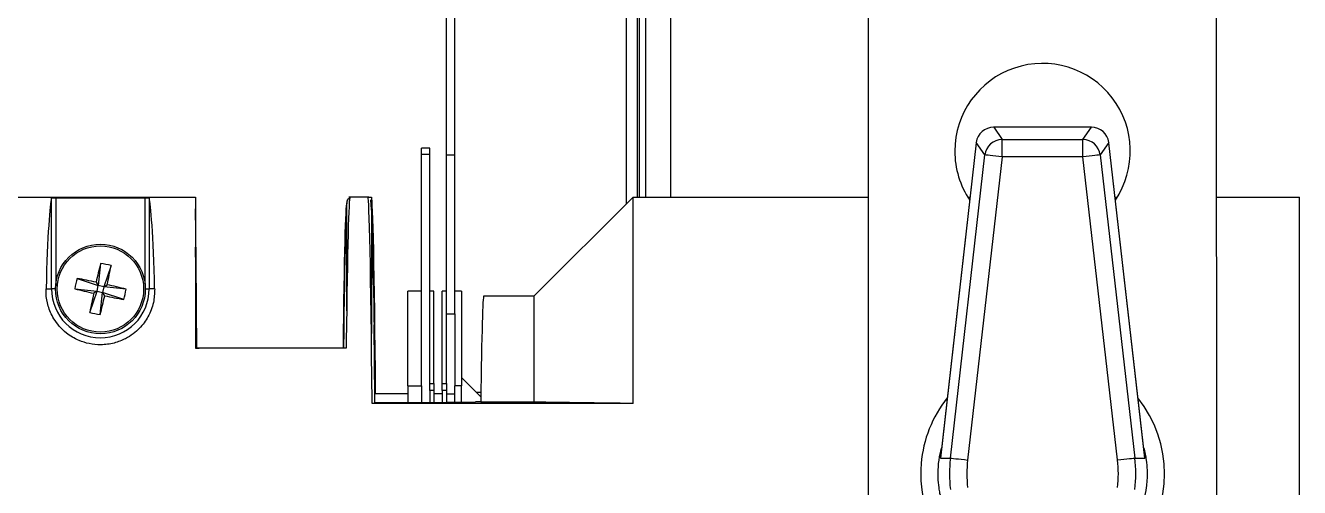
# Model space of a CAD drawing. Extents: x 12.3 to 108.7, y 1.1 to 80.4.
# Drawn here: x 72.601 to 77.173, y 34.219 to 35.878 of the extents above; entities that cross this region are included whole.
import ezdxf

# ---------------------------------------------------------------- set-up
doc = ezdxf.new("R2010")
doc.units = 0
doc.header["$MEASUREMENT"] = 0
doc.layers.add('OBJECT', color=7, linetype='CONTINUOUS')

msp = doc.modelspace()

# ---------------------------------------------------------------- linework, layer by layer
at = {"layer": 'OBJECT'}
for p, q in [((74.7551, 40.9468), (74.7561, 35.2366)), ((74.7951, 40.9468), (74.7961, 35.262)), ((74.8251, 40.8568), (74.8261, 35.262)), ((74.9151, 40.8568), (74.9161, 35.262)), ((74.8049, 35.262), (74.804, 40.5028)), ((75.6267, 31.8433), (75.6252, 40.1959)), ((76.8767, 31.8435), (76.8752, 40.1961)), ((74.1112, 35.4136), (74.1112, 36.1996)), ((74.1412, 35.4136), (74.1412, 36.1996)), ((76.427, 35.5128), (76.075, 35.5128)), ((76.4263, 35.5126), (76.0757, 35.5125)), ((76.0757, 35.5125), (76.1059, 35.4688)), ((76.3961, 35.4689), (76.4263, 35.5126)), ((76.0131, 35.4565), (75.8844, 34.3249)), ((76.013, 35.4565), (75.8855, 34.3363)), ((76.013, 35.4565), (76.0131, 35.4565)), ((76.0133, 35.4588), (76.0133, 35.458)), ((76.044, 35.4136), (76.0133, 35.458)), ((76.1059, 35.4688), (76.3961, 35.4689)), ((76.4888, 35.4581), (76.4581, 35.4137)), ((76.4888, 35.4581), (76.4888, 35.4589)), ((76.6181, 34.325), (76.489, 35.4566)), ((76.489, 35.4566), (76.4891, 35.4566)), ((76.6169, 34.3364), (76.4891, 35.4566)), ((74.0514, 35.4373), (74.0214, 35.4373)), ((74.0214, 35.4164), (74.0214, 35.4373)), ((74.0214, 35.4164), (74.0514, 35.4164)), ((74.0214, 34.712), (74.0214, 35.4164)), ((74.0514, 35.4164), (74.0514, 35.4373)), ((74.0514, 34.712), (74.0514, 35.4164)), ((74.1112, 35.4136), (74.1412, 35.4136)), ((74.1112, 34.8427), (74.1112, 35.4136)), ((74.1412, 34.8427), (74.1412, 35.4136)), ((75.9201, 34.3249), (76.044, 35.4136)), ((76.1059, 35.4065), (75.9821, 34.3179)), ((76.3962, 35.4066), (76.1059, 35.4065)), ((76.5204, 34.318), (76.3962, 35.4066)), ((76.4581, 35.4137), (76.5823, 34.325)), ((68.9517, 35.262), (73.2105, 35.262)), ((72.694, 34.932), (72.694, 35.2585)), ((72.7089, 35.2592), (73.0295, 35.2592)), ((72.7089, 35.2592), (72.7089, 34.9439)), ((73.0295, 34.9503), (73.0295, 35.2592)), ((73.0445, 35.2585), (73.0445, 34.932)), ((73.2105, 35.262), (73.2105, 34.719)), ((73.8291, 35.262), (73.7655, 35.262)), ((73.8315, 35.2617), (73.8423, 35.2617)), ((74.4265, 34.907), (74.7815, 35.262)), ((74.7815, 34.5211), (74.7815, 35.262)), ((74.7815, 35.262), (75.6261, 35.262)), ((75.9827, 35.262), (75.9908, 35.262)), ((76.5113, 35.262), (76.5194, 35.262)), ((76.8761, 35.262), (77.1734, 35.262)), ((77.1734, 33.8603), (77.1734, 35.262)), ((73.7535, 34.8533), (73.7535, 35.2417)), ((73.7536, 35.2417), (73.7535, 35.2417)), ((73.8421, 35.2417), (73.841, 35.2417)), ((73.8421, 35.2417), (73.8421, 34.7723)), ((73.2108, 35.0819), (73.2108, 35.0819)), ((72.8703, 35.0241), (72.8617, 34.9442)), ((72.9075, 35.0159), (72.8817, 34.9398)), ((72.7856, 34.97), (72.8617, 34.9442)), ((72.854, 34.9563), (72.8617, 34.9442)), ((72.8573, 34.9242), (72.8617, 34.9442)), ((72.8817, 34.9398), (72.8617, 34.9442)), ((72.8817, 34.9398), (72.8773, 34.9198)), ((72.8817, 34.9398), (72.8938, 34.9475)), ((72.9616, 34.9312), (72.8817, 34.9398)), ((73.8495, 34.9524), (73.8494, 34.954)), ((73.8495, 34.9473), (73.8495, 34.9524)), ((72.6742, 34.932), (72.694, 34.932)), ((72.7085, 34.932), (72.694, 34.932)), ((72.7774, 34.9328), (72.8573, 34.9242)), ((72.8316, 34.8481), (72.8573, 34.9242)), ((72.8573, 34.9242), (72.8452, 34.9165)), ((72.8573, 34.9242), (72.8773, 34.9198)), ((72.8687, 34.8399), (72.8773, 34.9198)), ((72.885, 34.9077), (72.8773, 34.9198)), ((72.9534, 34.8941), (72.8773, 34.9198)), ((73.0305, 34.932), (73.0445, 34.932)), ((73.0642, 34.932), (73.0445, 34.932)), ((74.0214, 34.9246), (73.9734, 34.9246)), ((73.9734, 34.5841), (73.9734, 34.9246)), ((74.0663, 34.9246), (74.0514, 34.9246)), ((74.0663, 34.593), (74.0663, 34.9246)), ((74.1112, 34.9246), (74.0963, 34.9246)), ((74.0963, 34.593), (74.0963, 34.9246)), ((74.1652, 34.9246), (74.1412, 34.9246)), ((74.1652, 34.9246), (74.1652, 34.5841)), ((74.2455, 34.907), (74.4265, 34.907)), ((74.4265, 34.526), (74.4265, 34.907)), ((73.8515, 34.8056), (73.8516, 34.8037)), ((74.1112, 34.593), (74.1112, 34.8427)), ((74.1112, 34.8427), (74.1412, 34.8427)), ((74.1412, 34.8427), (74.1412, 34.5841)), ((73.2243, 34.7191), (73.2105, 34.719)), ((73.2105, 34.719), (73.2243, 34.7191)), ((73.7518, 34.7191), (73.2243, 34.7191)), ((74.0214, 34.5841), (74.0214, 34.712)), ((74.0514, 34.593), (74.0514, 34.712)), ((73.9734, 34.5841), (74.0214, 34.5841)), ((73.9734, 34.5841), (73.9734, 34.5243)), ((74.0214, 34.5841), (74.0214, 34.5243)), ((74.0514, 34.593), (74.0663, 34.593)), ((74.0514, 34.5674), (74.0514, 34.593)), ((74.0663, 34.593), (74.0663, 34.5674)), ((74.0963, 34.593), (74.1112, 34.593)), ((74.0963, 34.5674), (74.0963, 34.593)), ((74.1112, 34.593), (74.1112, 34.5674)), ((74.1652, 34.5841), (74.1412, 34.5841)), ((74.1412, 34.526), (74.1412, 34.5841)), ((74.2349, 34.5449), (74.1652, 34.6146)), ((74.1652, 34.526), (74.1652, 34.5841)), ((73.8545, 34.5243), (73.8545, 34.5568)), ((73.8545, 34.5568), (73.9734, 34.5568)), ((74.0663, 34.5674), (74.0514, 34.5674)), ((74.0514, 34.5674), (74.0514, 34.5243)), ((74.0663, 34.5674), (74.0663, 34.5243)), ((74.0663, 34.5568), (74.0963, 34.5568)), ((74.1112, 34.5674), (74.0963, 34.5674)), ((74.0963, 34.5674), (74.0963, 34.5243)), ((74.1112, 34.5674), (74.1112, 34.5243)), ((74.1112, 34.556), (74.1412, 34.556)), ((74.1134, 34.5243), (74.1152, 34.526)), ((74.1152, 34.526), (74.2155, 34.526)), ((74.2155, 34.526), (74.2155, 34.5263)), ((74.2349, 34.5263), (74.2155, 34.5263)), ((74.2351, 34.5608), (74.2189, 34.5608)), ((74.4265, 34.526), (74.2346, 34.526)), ((74.7815, 34.5211), (73.8447, 34.5211)), ((73.8546, 34.5243), (74.1134, 34.5243)), ((75.8844, 34.3249), (75.9201, 34.3249)), ((76.5823, 34.325), (76.6181, 34.325))]:
    msp.add_line(p, q, dxfattribs=at)
at = {"layer": 'OBJECT', "flags": 128}
for points in [[(76.1059, 35.4065), (76.1059, 35.4181), (76.1059, 35.4292), (76.1059, 35.4395), (76.1059, 35.4488), (76.1059, 35.4565), (76.1059, 35.4626), (76.1059, 35.4667), (76.1059, 35.4688)], [(76.3962, 35.4066), (76.3962, 35.4181), (76.3962, 35.4292), (76.3962, 35.4396), (76.3962, 35.4488), (76.3962, 35.4566), (76.3961, 35.4626), (76.3961, 35.4668), (76.3961, 35.4689)], [(76.1059, 35.4065), (76.0943, 35.4079), (76.0832, 35.4091), (76.0728, 35.4103), (76.0636, 35.4114), (76.0558, 35.4122), (76.0499, 35.4129), (76.0459, 35.4134), (76.044, 35.4136)], [(76.4581, 35.4137), (76.4562, 35.4134), (76.4522, 35.413), (76.4462, 35.4123), (76.4385, 35.4114), (76.4293, 35.4104), (76.4189, 35.4092), (76.4077, 35.4079), (76.3962, 35.4066)], [(75.9201, 34.3249), (75.922, 34.3247), (75.926, 34.3243), (75.932, 34.3236), (75.9397, 34.3227), (75.9489, 34.3216), (75.9593, 34.3205), (75.9705, 34.3192), (75.9821, 34.3179)], [(76.5204, 34.318), (76.532, 34.3193), (76.5431, 34.3206), (76.5535, 34.3217), (76.5627, 34.3228), (76.5705, 34.3237), (76.5764, 34.3244), (76.5804, 34.3248), (76.5823, 34.325)]]:
    msp.add_lwpolyline(points, dxfattribs=at)
at = {"layer": 'OBJECT'}
for radius in [0.161, 0.1549]:
    msp.add_circle((72.8695, 34.932), radius, dxfattribs=at)
for centre, radius, start, end in [((76.251, 35.427), 0.315, 326.1069, 180.0098), ((76.1063, 35.4061), 0.0627, 90.3187, 173.1129), ((76.3958, 35.4061), 0.0627, 6.9068, 89.701), ((76.251, 35.427), 0.315, 180.0098, 213.9127), ((73.7735, 35.2417), 0.02, 116.2154, 150.7711), ((73.7655, 35.252), 0.01, 90, 113.9894), ((73.7655, 35.252), 0.01, 89.9929, 113.9904), ((73.8291, 35.252), 0.01, 66.0106, 90), ((73.8291, 35.252), 0.01, 66.0096, 90.0073), ((73.7735, 35.2417), 0.02, 150.7703, 180.0089), ((75.5519, 34.3435), 2.7666, 165.7586, 167.203), ((72.8037, 34.6332), 0.3965, 74.827, 80.3272), ((70.1877, 35.5251), 2.7671, 347.9514, 349.3955), ((73.1683, 34.8662), 0.3965, 164.8271, 170.3272), ((72.2762, 32.2491), 2.7682, 77.9516, 79.3951), ((72.281, 32.2495), 2.7667, 75.7587, 77.2029), ((72.8692, 34.932), 0.1753, 180, 0), ((73.4584, 37.6159), 2.7681, 255.759, 257.2026), ((75.5525, 34.3387), 2.7682, 167.9516, 169.3951), ((70.187, 35.5206), 2.7667, 345.7587, 347.2029), ((73.4626, 37.6139), 2.7671, 257.9514, 259.3955), ((72.5708, 34.9978), 0.3965, 344.8263, 350.3275), ((72.9353, 35.2308), 0.3965, 254.8264, 260.3274), ((76.2512, 34.2685), 0.4375, 141.5095, 175.195), ((76.2512, 34.2685), 0.4375, 321.5095, 38.5101), ((76.2512, 34.2685), 0.4375, 175.195, 218.5101)]:
    msp.add_arc(centre, radius, start, end, dxfattribs=at)
for centre, major_axis, ratio, start_param, end_param in [((76.0757, 35.4503), (0.0606, -0.017), 0.988785, 1.841761, 3.2937), ((76.4264, 35.4503), (0.0606, 0.017), 0.988785, 6.131077, 7.583017), ((76.0136, 35.4565), (0.00086, 0.0075), 0.069473, 1.372627, 1.57875), ((76.4884, 35.4566), (-0.00086, 0.0075), 0.069473, 4.704435, 4.910558), ((72.6963, 32.677), (0, 2.585), 0.017455, 0.052147, 0.510827), ((73.0421, 32.677), (0, 2.585), 0.017455, 5.772358, 6.231039), ((73.7656, 32.677), (0, 2.585), 0.008693, 0.003884, 0.643949), ((73.829, 32.677), (0, 2.585), 0.008693, 5.511011, 6.279302), ((73.8423, 35.2417), (0, 0.02), 0.008727, 6.26759, 7.853982), ((73.8419, 32.677), (0, 2.585), 0.008727, 5.526634, 6.26759), ((73.2085, 32.677), (0, 2.585), 0.004363, 5.625603, 6.102674), ((73.7538, 32.677), (0, 2.565), 0.008727, 0.015595, 0.649934), ((73.7556, 32.677), (0, 2.575), 0.008727, 0.003884, 0.655026), ((73.839, 32.677), (0, 2.575), 0.008727, 5.795958, 6.279302), ((73.2085, 32.677), (0, 2.465), 0.004363, 5.688623, 6.061953), ((73.2085, 32.677), (0, 2.4645), 0.004363, 5.694171, 6.062857), ((74.2455, 32.677), (0, 2.23), 0.008727, 0, 0.593234), ((73.839, 32.677), (0, 2.575), 0.008727, 5.510707, 5.684169), ((73.7656, 32.677), (0, 2.585), 0.008693, 0.643949, 0.660046), ((73.829, 32.677), (0, 2.585), 0.008693, 5.506676, 5.511011), ((76.4179, 34.2685), (0.5009, 0.0001), 0.998148, 3.028424, 3.254762), ((76.4179, 34.2685), (0.4386, 0.0001), 0.997533, 3.028424, 3.254762), ((76.0846, 34.2685), (-0.4386, -0.0001), 0.997533, 3.028424, 3.254762), ((76.0846, 34.2685), (0.5009, 0.0001), 0.998148, 6.170016, 6.396354)]:
    msp.add_ellipse(centre, major_axis=major_axis, ratio=ratio, start_param=start_param, end_param=end_param, dxfattribs=at)
for points, knots in [([(76.0133, 35.4588), (76.0132, 35.4586), (76.0131, 35.4579), (76.013, 35.4571), (76.013, 35.4565)], [0, 0, 0, 0, 0.2511126, 1, 1, 1, 1]), ([(76.4891, 35.4566), (76.4891, 35.4568), (76.489, 35.4575), (76.4889, 35.4583), (76.4888, 35.4589)], [0, 0, 0, 0, 0.24932, 1, 1, 1, 1]), ([(72.694, 35.2585), (72.6941, 35.2586), (72.6945, 35.2588), (72.6972, 35.259), (72.7011, 35.2591), (72.7052, 35.2592), (72.7079, 35.2592), (72.7089, 35.2592)], [0, 0, 0, 0, 0.217434, 0.434878, 0.652156, 0.869184, 1, 1, 1, 1]), ([(73.0295, 35.2592), (73.0312, 35.2592), (73.0345, 35.2592), (73.039, 35.2591), (73.0424, 35.2589), (73.0442, 35.2587), (73.0444, 35.2586), (73.0445, 35.2585)], [0, 0, 0, 0, 0.216789, 0.433573, 0.650457, 0.867566, 1, 1, 1, 1]), ([(73.8494, 34.954), (73.8494, 34.9509), (73.8497, 34.9352), (73.8504, 34.8886), (73.851, 34.8398), (73.8515, 34.8056)], [0, 0, 0, 0, 0.06952, 0.347634, 1, 1, 1, 1]), ([(73.0642, 34.932), (73.0636, 34.9158), (73.0625, 34.8835), (73.0441, 34.8349), (73.012, 34.7897), (72.9695, 34.7563), (72.9195, 34.7364), (72.8732, 34.7299), (72.829, 34.7345), (72.7852, 34.7485), (72.737, 34.7785), (72.7008, 34.8227), (72.6801, 34.8711), (72.6741, 34.9068), (72.6742, 34.9265), (72.6742, 34.932)], [0, 0, 0, 0, 0.107368, 0.214482, 0.302528, 0.391219, 0.444441, 0.49807, 0.544418, 0.589607, 0.660357, 0.771317, 0.867069, 0.963023, 1, 1, 1, 1]), ([(74.7815, 34.5211), (74.7188, 34.5219), (74.5933, 34.5235), (74.4821, 34.5251), (74.4265, 34.526)], [0, 0, 0, 0, 0.499415, 1, 1, 1, 1]), ([(73.8546, 34.5212), (73.8545, 34.5212), (73.8542, 34.5211), (73.8518, 34.5211), (73.8494, 34.5211), (73.8469, 34.5211), (73.8454, 34.5211), (73.8447, 34.5211)], [0, 0, 0, 0, 0.350962, 0.586582, 0.76037, 0.897358, 1, 1, 1, 1]), ([(75.8885, 34.1749), (75.8865, 34.1823), (75.883, 34.1956), (75.8787, 34.2227), (75.8758, 34.255), (75.8764, 34.2894), (75.88, 34.3269), (75.8849, 34.3467), (75.8882, 34.36)], [0, 0, 0, 0, 0.148198, 0.266623, 0.443454, 0.621102, 0.744676, 1, 1, 1, 1]), ([(76.614, 34.3622), (76.6159, 34.3548), (76.6194, 34.3414), (76.6238, 34.3143), (76.6267, 34.282), (76.6261, 34.2476), (76.6224, 34.2102), (76.6175, 34.1903), (76.6142, 34.177)], [0, 0, 0, 0, 0.148199, 0.266623, 0.443454, 0.621102, 0.744676, 1, 1, 1, 1]), ([(75.8844, 34.3249), (75.8844, 34.3252), (75.8847, 34.329), (75.8854, 34.3328), (75.8859, 34.3363)], [0, 0, 0, 0, 0.073451, 1, 1, 1, 1]), ([(76.6165, 34.3364), (76.6171, 34.3329), (76.6177, 34.3291), (76.6181, 34.3253), (76.6181, 34.325)], [0, 0, 0, 0, 0.926547, 1, 1, 1, 1])]:
    msp.add_open_spline(points, degree=3, knots=knots, dxfattribs=at)

doc.saveas('drawing.dxf')
